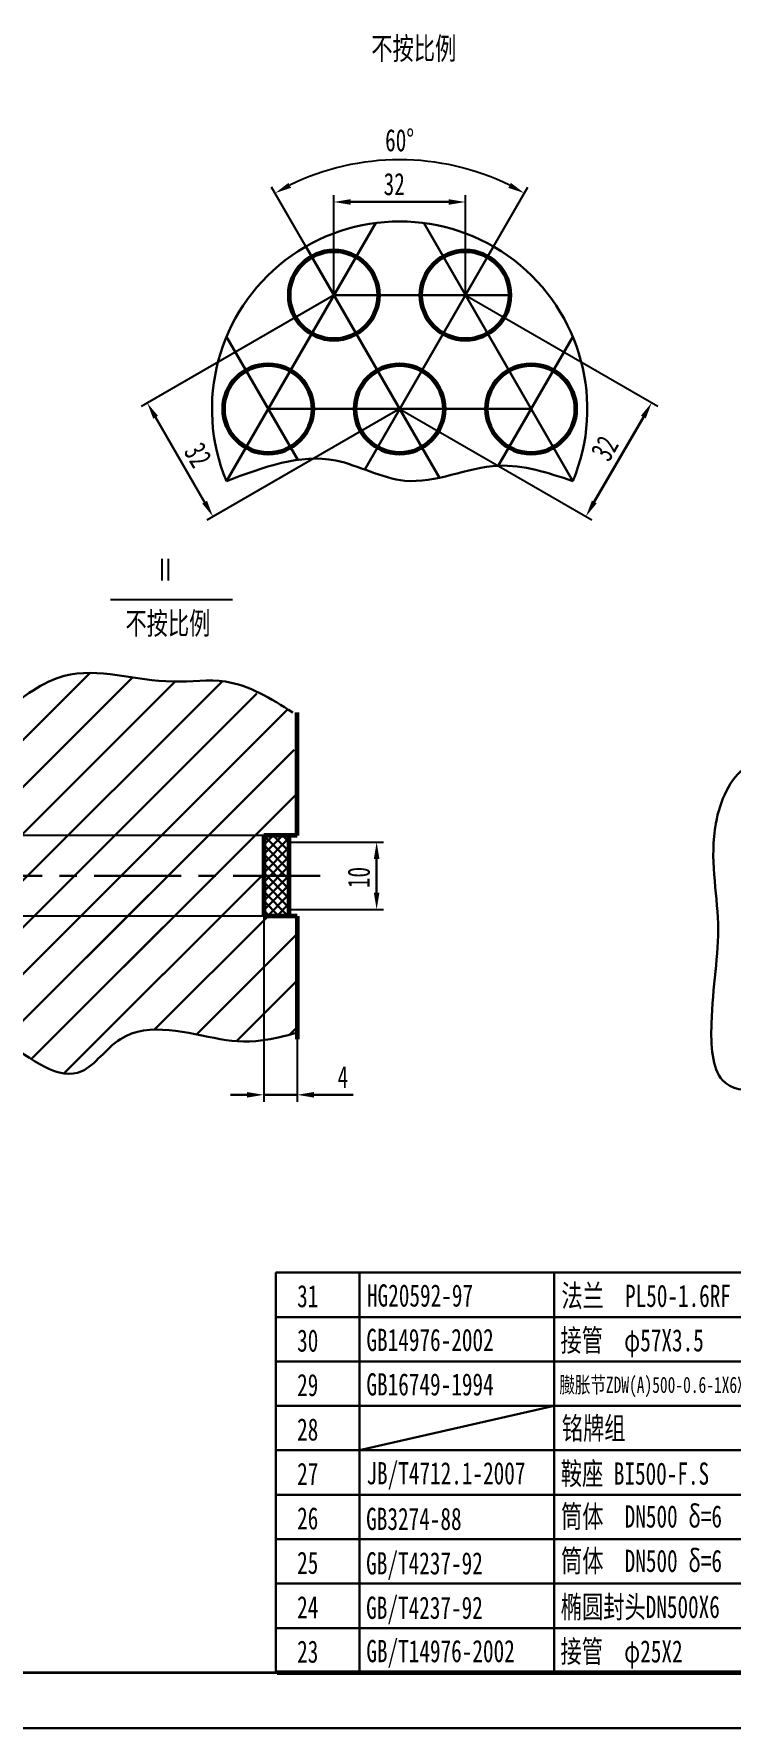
# Model space of a CAD drawing. Header units: millimetres. Extents: x 14092 to 63012, y 39469 to 71324.
# Drawn here: x 17510 to 18512, y 39469 to 41909 of the extents above; entities that cross this region are included whole.
import ezdxf

# ---------------------------------------------------------------- set-up
doc = ezdxf.new("R2010")
doc.units = ezdxf.units.MM
for name, pattern in [('CENTER', [50.8, 31.75, -6.35, 6.35, -6.35]), ('CENTERX2', [4, 2.5, -0.5, 0.5, -0.5]), ('PHANTOM2', [31.75, 15.875, -3.175, 3.175, -3.175, 3.175, -3.175])]:
    doc.linetypes.add(name, pattern=pattern)
doc.layers.get('0').update_dxf_attribs({"lineweight": 60})
doc.layers.get('DEFPOINTS').update_dxf_attribs({"color": 1, "linetype": 'PHANTOM2', "lineweight": 30})
doc.layers.add('CCX', color=1, linetype='Continuous', lineweight=30)
doc.layers.add('DD', color=1, linetype='CENTER', lineweight=30)
doc.styles.add('HZ', font='SIMFANG.TTF', dxfattribs={"width": 0.7})
doc.styles.add('HZ123', font='SIMFANG.TTF', dxfattribs={"width": 0.7, "height": 2.5})
doc.dimstyles.new('ISO-25$0', dxfattribs={"dimscale": 8, "dimtxt": 4, "dimasz": 3, "dimexe": 1.25, "dimexo": 0, "dimgap": 1.2, "dimtad": 1, "dimdec": 0, "dimtxsty": 'HZ', "dimcen": 0, "dimclrd": 256, "dimclrt": 256, "dimadec": 0, "dimazin": 0, "dimtm": 1e-09, "dimtfac": 8, "dimtdec": 0, "dimtmove": 0, "dimatfit": 2, "dimfxl": 1, "dimlwd": -1, "dimarcsym": 0})
doc.dimstyles.new('ISO-25$2', dxfattribs={"dimscale": 8, "dimtxt": 4, "dimasz": 3, "dimexe": 1.25, "dimexo": 0, "dimgap": 1.5, "dimtad": 2, "dimtih": 1, "dimtoh": 1, "dimdec": 0, "dimdsep": 46, "dimtxsty": 'HZ', "dimcen": 3, "dimadec": 0, "dimazin": 0, "dimtm": 1e-09, "dimtfac": 8, "dimtdec": 0, "dimtmove": 0, "dimatfit": 3, "dimfxl": 1, "dimarcsym": 0})
pattern_1 = [(45, (563.83, 590.275), (-33.67596, 33.67596), [])]

# ---------------------------------------------------------------- blocks, each defined once
blk = doc.blocks.new('*D5')
at = {"layer": 'CCX', "color": 0, "lineweight": -2}
for p, q in [((17840.7, 40754.6), (17377.4, 40754.6)), ((17845.8, 40638.6), (17377.4, 40638.6))]:
    blk.add_line(p, q, dxfattribs=at)
at = {"layer": 'CCX'}
blk.add_line((17387.4, 40730.6), (17387.4, 40662.6), dxfattribs=at)
for points in [[(17383.4, 40730.6), (17391.4, 40730.6), (17387.4, 40754.6)], [(17383.4, 40662.6), (17391.4, 40662.6), (17387.4, 40638.6)]]:
    blk.add_solid(points, dxfattribs=at)
at = {"layer": 'DEFPOINTS', "color": 0}
for p in [(17840.7, 40754.6), (17387.4, 40638.6), (17845.8, 40638.6)]:
    blk.add_point(p, dxfattribs=at)
at = {"layer": 'CCX', "insert": (17361.8, 40696.6), "char_height": 32, "attachment_point": 5, "rotation": 90, "style": 'HZ'}
blk.add_mtext('12', dxfattribs=at)
blk = doc.blocks.new('*D4')
at = {"layer": 'CCX', "color": 0, "lineweight": -2}
for p, q in [((17877.1, 40744.9), (18013.2, 40744.9)), ((17877.1, 40648.2), (18013.2, 40648.2))]:
    blk.add_line(p, q, dxfattribs=at)
at = {"layer": 'CCX'}
blk.add_line((18003.2, 40720.9), (18003.2, 40672.2), dxfattribs=at)
for points in [[(17999.2, 40720.9), (18007.2, 40720.9), (18003.2, 40744.9)], [(17999.2, 40672.2), (18007.2, 40672.2), (18003.2, 40648.2)]]:
    blk.add_solid(points, dxfattribs=at)
at = {"layer": 'DEFPOINTS', "color": 0}
for p in [(17877.1, 40744.9), (17877.1, 40648.2), (18003.2, 40648.2)]:
    blk.add_point(p, dxfattribs=at)
at = {"layer": 'CCX', "insert": (17977.6, 40694), "char_height": 32, "attachment_point": 5, "rotation": 90, "style": 'HZ'}
blk.add_mtext('10', dxfattribs=at)
blk = doc.blocks.new('*D3')
at = {"layer": 'CCX', "color": 0, "lineweight": -2}
for p, q in [((17840.7, 40754.6), (17840.7, 40371.1)), ((17889, 40637.9), (17889, 40371.1))]:
    blk.add_line(p, q, dxfattribs=at)
at = {"layer": 'CCX'}
for p, q in [((17816.7, 40381.1), (17792.7, 40381.1)), ((17840.7, 40381.1), (17889, 40381.1)), ((17913, 40381.1), (17969.4, 40381.1))]:
    blk.add_line(p, q, dxfattribs=at)
for points in [[(17816.7, 40385.1), (17816.7, 40377.1), (17840.7, 40381.1)], [(17913, 40385.1), (17913, 40377.1), (17889, 40381.1)]]:
    blk.add_solid(points, dxfattribs=at)
at = {"layer": 'DEFPOINTS', "color": 0}
for p in [(17840.7, 40754.6), (17889, 40637.9), (17840.7, 40381.1)]:
    blk.add_point(p, dxfattribs=at)
at = {"layer": 'CCX', "insert": (17954.6, 40406.7), "char_height": 32, "attachment_point": 5, "style": 'HZ'}
blk.add_mtext('4', dxfattribs=at)
blk = doc.blocks.new('*D57')
at = {"layer": 'CCX', "color": 0, "lineweight": -2}
for p, q in [((17941.7, 41532.7), (17941.7, 41676.9)), ((18130.9, 41532.7), (18130.9, 41676.9))]:
    blk.add_line(p, q, dxfattribs=at)
at = {"layer": 'CCX'}
blk.add_line((18106.9, 41666.9), (17965.7, 41666.9), dxfattribs=at)
for points in [[(17965.7, 41670.9), (17965.7, 41662.9), (17941.7, 41666.9)], [(18106.9, 41670.9), (18106.9, 41662.9), (18130.9, 41666.9)]]:
    blk.add_solid(points, dxfattribs=at)
at = {"layer": 'DEFPOINTS', "color": 0}
for p in [(17941.7, 41666.9), (17941.7, 41532.7), (18130.9, 41532.7)]:
    blk.add_point(p, dxfattribs=at)
at = {"layer": 'CCX', "insert": (18028.5, 41692.5), "char_height": 32, "attachment_point": 5, "style": 'HZ'}
blk.add_mtext('32', dxfattribs=at)
blk = doc.blocks.new('*D58')
at = {"layer": 'CCX', "color": 0, "lineweight": -2}
for p, q in [((18130.9, 41532.7), (18407.6, 41373)), ((18036.3, 41368.9), (18313, 41209.1))]:
    blk.add_line(p, q, dxfattribs=at)
at = {"layer": 'CCX'}
blk.add_line((18387, 41357.2), (18316.4, 41234.9), dxfattribs=at)
for points in [[(18383.5, 41359.2), (18390.4, 41355.2), (18399, 41378)], [(18312.9, 41236.9), (18319.8, 41232.9), (18304.4, 41214.1)]]:
    blk.add_solid(points, dxfattribs=at)
at = {"layer": 'DEFPOINTS', "color": 0}
for p in [(18130.9, 41532.7), (18036.3, 41368.9), (18304.4, 41214.1)]:
    blk.add_point(p, dxfattribs=at)
at = {"layer": 'CCX', "insert": (18331.4, 41312.2), "char_height": 32, "attachment_point": 5, "rotation": 60, "style": 'HZ'}
blk.add_mtext('32', dxfattribs=at)
blk = doc.blocks.new('*D59')
at = {"layer": 'CCX', "color": 0, "lineweight": -2}
for p, q in [((17941.7, 41532.7), (17664.5, 41372.6)), ((18036.3, 41368.9), (17759.1, 41208.8))]:
    blk.add_line(p, q, dxfattribs=at)
at = {"layer": 'CCX'}
blk.add_line((17685.1, 41356.9), (17755.7, 41234.6), dxfattribs=at)
for points in [[(17688.6, 41358.9), (17681.7, 41354.9), (17673.1, 41377.6)], [(17759.2, 41236.6), (17752.3, 41232.6), (17767.7, 41213.8)]]:
    blk.add_solid(points, dxfattribs=at)
at = {"layer": 'DEFPOINTS', "color": 0}
for p in [(17941.7, 41532.7), (18036.3, 41368.9), (17767.7, 41213.8)]:
    blk.add_point(p, dxfattribs=at)
at = {"layer": 'CCX', "insert": (17746.1, 41302.5), "char_height": 32, "attachment_point": 5, "rotation": 300, "style": 'HZ'}
blk.add_mtext('32', dxfattribs=at)
blk = doc.blocks.new('*D60')
at = {"layer": 'CCX', "color": 0, "lineweight": -2}
for p, q in [((17901.3, 41602.7), (17852, 41688.2)), ((18171.3, 41602.7), (18220.7, 41688.2))]:
    blk.add_line(p, q, dxfattribs=at)
blk.add_arc((18036.3, 41368.9), 358.8, 63.8337, 116.1663, dxfattribs=at)
at = {"layer": 'CCX', "color": 0}
for points in [[(17880, 41687.3), (17876.3, 41694.4), (17857, 41679.6)], [(18196.4, 41694.4), (18192.7, 41687.3), (18215.7, 41679.6)]]:
    blk.add_solid(points, dxfattribs=at)
at = {"layer": 'DEFPOINTS', "color": 0}
for p in [(18098.6, 41722.2), (17901.3, 41602.7), (18171.3, 41602.7), (17986, 41281.6), (18093.6, 41269.8)]:
    blk.add_point(p, dxfattribs=at)
at = {"layer": 'CCX', "color": 0, "insert": (18036.3, 41755.6), "char_height": 32, "attachment_point": 5, "style": 'HZ'}
blk.add_mtext('60°', dxfattribs=at)

msp = doc.modelspace()

# ---------------------------------------------------------------- hatches: boundary and pattern name
at = {"layer": 'CCX'}
h = msp.add_hatch(dxfattribs=at)
h.set_pattern_fill('ANSI31', color=256, scale=15, style=0)
h.set_pattern_definition(pattern_1)
edge = h.paths.add_edge_path()
edge.add_spline(control_points=[(17466.2, 40931.8), (17494.4, 40954), (17565.7, 41010.6), (17682.9, 40966.5), (17798, 40987.1), (17849.8, 40945.6), (17882.5, 40931.8)], knot_values=[0, 0, 0, 0, 102.116714, 258.916269, 334.408079, 440.862527, 440.862527, 440.862527, 440.862527], degree=3, periodic=0)
edge.add_line((17466.2, 40461.4), (17466.2, 40931.8))
edge.add_line((17889, 40754.6), (17889, 40931.8))
edge.add_spline(control_points=[(17466.2, 40461.4), (17506.5, 40430.9), (17570.8, 40382.4), (17646, 40496.8), (17761.7, 40460.3), (17828.3, 40455.3), (17875.8, 40467), (17889, 40470.5)], knot_values=[0, 0, 0, 0, 121.75544, 194.168253, 337.852351, 409.6944, 438.957821, 438.957821, 438.957821, 438.957821], degree=3, periodic=0)
edge.add_line((17889, 40754.6), (17840.7, 40754.6))
edge.add_line((17840.7, 40754.6), (17840.7, 40638.6))
edge.add_line((17889, 40638.6), (17840.7, 40638.6))
h = msp.add_hatch(dxfattribs=at)
h.set_pattern_fill('ANSI37', color=256, scale=3, angle=180, style=0)
h.set_pattern_definition([(225, (1588.742, 0), (6.735192, -6.735192), []), (315, (1588.742, 0), (6.735192, 6.735192), [])])
h.paths.add_polyline_path([(17877.1, 40696.6), (17877.1, 40754.6), (17840.7, 40754.6), (17840.7, 40696.6)])
h.paths.add_polyline_path([(17840.7, 40696.6), (17840.7, 40638.6), (17877.1, 40638.6), (17877.1, 40696.6)])
h = msp.add_hatch(dxfattribs=at)
h.set_pattern_fill('ANSI31', color=256, scale=15, style=0)
h.set_pattern_definition(pattern_1)
edge = h.paths.add_edge_path()
edge.add_spline(control_points=[(17466.2, 40461.4), (17506.5, 40430.9), (17570.8, 40382.4), (17646, 40496.8), (17761.7, 40460.3), (17828.3, 40455.3), (17875.8, 40467), (17889, 40470.5)], knot_values=[0, 0, 0, 0, 121.75544, 194.168253, 337.852351, 409.6944, 438.957821, 438.957821, 438.957821, 438.957821], degree=3, periodic=0)
edge.add_line((17889, 40470.5), (17889, 40638.6))
edge.add_line((17889, 40638.6), (17840.7, 40638.6))
edge.add_line((17840.7, 40638.6), (17840.7, 40696.6))
edge.add_line((17840.7, 40696.6), (17466.2, 40696.6))
edge.add_line((17466.2, 40696.6), (17466.2, 40461.4))

# ---------------------------------------------------------------- linework, layer by layer
at = {"color": 0}
for p, q in [((17889, 40754.6), (17889, 40931.8)), ((17889, 40754.6), (17840.7, 40754.6)), ((17840.7, 40754.6), (17840.7, 40638.6)), ((17877.1, 40754.6), (17877.1, 40638.6)), ((17889, 40638.6), (17840.7, 40638.6)), ((17889, 40638.6), (17889, 40461.4)), ((17859.9, 39549.1), (19299.9, 39549.1))]:
    msp.add_line(p, q, dxfattribs=at)
at = {"lineweight": 30}
msp.add_line((17858.3, 40125.1), (17858.3, 39549.1), dxfattribs=at)
at = {"lineweight": 35}
msp.add_line((14291.9, 39549.1), (20739.9, 39549.1), dxfattribs=at)
for centre in [(17941.7, 41532.7), (18130.9, 41532.7), (17847.2, 41368.9), (18036.3, 41368.9), (18225.5, 41368.9)]:
    msp.add_circle(centre, 64)
at = {"layer": 'CCX'}
for p, q in [((17787.2, 41265), (18001.8, 41636.7)), ((18285.5, 41265), (18070.9, 41636.7)), ((18093.6, 41269.8), (17901.3, 41602.7)), ((17986, 41281.6), (18171.3, 41602.7)), ((17941.7, 41532.7), (18130.9, 41532.7)), ((18130.9, 41532.7), (18194.9, 41532.7)), ((17889.6, 41295.4), (17787.2, 41472.8)), ((18178.2, 41287), (18285.5, 41472.8)), ((17847.2, 41368.9), (18036.3, 41368.9)), ((18036.3, 41368.9), (18225.5, 41368.9)), ((17858.3, 40125.1), (19299.9, 40125.1)), ((17978.4, 39549.1), (17978.4, 40125.1)), ((18258.8, 39549.1), (18258.8, 40125.1)), ((17858.3, 40061.1), (19299.9, 40061.1)), ((17858.3, 39997.1), (19299.9, 39997.1)), ((17858.3, 39933.1), (19299.9, 39933.1)), ((17978.4, 39869.1), (18258.4, 39933.1)), ((17858.3, 39869.1), (19299.9, 39869.1)), ((17858.3, 39805.1), (19299.9, 39805.1)), ((17858.3, 39741.1), (19299.9, 39741.1)), ((17858.3, 39677.1), (19299.9, 39677.1)), ((17858.3, 39613.1), (19299.9, 39613.1)), ((14091.9, 39469.1), (20819.9, 39469.1))]:
    msp.add_line(p, q, dxfattribs=at)
at = {"layer": 'CCX', "color": 0, "lineweight": -3}
msp.add_line((17620.5, 41094.6), (17795.7, 41094.6), dxfattribs=at)
at = {"layer": 'CCX'}
msp.add_arc((18036.3, 41368.9), 270, 337.3606, 202.6394, dxfattribs=at)
msp.add_spline([(17787.2, 41265), (17944.3, 41294.5), (18043.6, 41265.5), (18178.2, 41287), (18285.5, 41265)], degree=3, dxfattribs=at)
for points, end_tangent in [([(17466.2, 40931.8), (17553.7, 40984.5), (17710.2, 40976.2), (17785.7, 40976.2), (17882.5, 40931.8)], (0.920855, -0.389906)), ([(18949.9, 40403.9), (18780.2, 40386.5), (18632.6, 40395.9), (18500.6, 40402.2), (18484.9, 40483.7), (18494.4, 40627.8), (18491.2, 40772), (18535.2, 40853.4), (18664, 40856.6), (18764.5, 40853.4), (18896.5, 40844), (18949.9, 40835.5)], (0.999996, 0.002664))]:
    msp.add_spline(points, degree=3, dxfattribs=dict(at, end_tangent=end_tangent))
msp.add_open_spline([(17466.2, 40461.4), (17506.5, 40430.9), (17570.8, 40382.4), (17646, 40496.8), (17761.7, 40460.3), (17828.3, 40455.3), (17875.8, 40467), (17889, 40470.5)], degree=3, knots=[0, 0, 0, 0, 121.75544, 194.168253, 337.852351, 409.6944, 438.957821, 438.957821, 438.957821, 438.957821], dxfattribs=at)
at = {"layer": 'DD', "linetype": 'CENTERX2', "ltscale": 50}
msp.add_line((17921.8, 40696.6), (17444.2, 40696.6), dxfattribs=at)

# ---------------------------------------------------------------- texts
at = {"layer": 'CCX', "style": 'HZ', "width": 0.7}
for s, height, p in [('31', 32, (17888.8, 40075.2)), ('HG20592-97', 32.04, (17989.3, 40076.1)), ('法兰  PL50-1.6RF', 32, (18269, 40075.6)), ('30', 32, (17888.8, 40011.2)), ('GB14976-2002', 32.036, (17988.5, 40012.1)), ('接管  φ57X3.5', 32, (18267.7, 40011.6)), ('29', 32, (17888.8, 39947.2)), ('GB16749-1994', 32.036, (17988.5, 39948.1)), ('臌胀节ZDW(A)500-0.6-1X6X1Bo', 23.328, (18266.2, 39951.8)), ('铭牌组', 32, (18269.6, 39885)), ('28', 32, (17888.8, 39883.2)), ('27', 32, (17888.8, 39819.2)), ('JB/T4712.1-2007', 32.036, (17988.5, 39820.1)), ('鞍座 BI500-F.S', 32, (18268.1, 39819.6)), ('26', 32, (17888.8, 39755.2)), (' GB3274-88', 32.04, (17972.9, 39754.4)), ('筒体  DN500 δ=6', 32, (18268.5, 39757.9)), ('25', 32, (17888.8, 39691.2)), (' GB/T4237-92', 32.036, (17972.9, 39690.4)), ('筒体  DN500 δ=6', 32, (18268.5, 39693.9)), ('24', 32, (17888.8, 39627.2)), (' GB/T4237-92', 32.036, (17972.9, 39626.4)), ('椭圆封头DN500X6', 32, (18268.1, 39627.6)), ('接管  φ25X2', 32, (18267.7, 39563.6)), ('23', 32, (17888.8, 39563.2)), ('GB/T14976-2002', 32.036, (17988.4, 39564))]:
    msp.add_text(s, height=height, dxfattribs=at).set_placement(p)
at = {"layer": 'CCX', "color": 0, "lineweight": -3, "attachment_point": 5}
for s, insert, char_height, style in [('不按比例', (18056.7, 41886.3), 32.04, 'HZ'), ('Ⅱ', (17698.8, 41137.4), 32, 'HZ123'), ('不按比例', (17702.9, 41058.3), 32, 'HZ123')]:
    msp.add_mtext(s, dxfattribs=dict(at, insert=insert, char_height=char_height, style=style))

# ---------------------------------------------------------------- dimensions: what is measured, and where the dimension line sits
at = {"layer": 'CCX'}
dim = msp.add_angular_dim_2l(base=(18098.6, 41722.2), line1=((17986, 41281.6), (18171.3, 41602.7)), line2=((18093.6, 41269.8), (17901.3, 41602.7)), dimstyle='ISO-25$2', override={"dimazin": 2}, dxfattribs=at)
dim.commit()
dim.dimension.update_dxf_attribs({"geometry": '*D60', "text_midpoint": (18036.3, 41755.6)})
dim = msp.add_linear_dim(base=(17941.7, 41666.9), p1=(18130.9, 41532.7), p2=(17941.7, 41532.7), text='32', dimstyle='ISO-25$0', dxfattribs=at)
dim.commit()
dim.dimension.update_dxf_attribs({"geometry": '*D57', "text_midpoint": (18028.5, 41666.9), "dimtype": 160})
for base, p1, p2, angle, text, picture, middle, dimtype in [((17767.7, 41213.8), (17941.7, 41532.7), (18036.3, 41368.9), 300, '32', '*D59', (17723.9, 41289.7), 161), ((18304.4, 41214.1), (18130.9, 41532.7), (18036.3, 41368.9), 240, '32', '*D58', (18353.6, 41299.4), 161), ((17387.4, 40638.6), (17840.7, 40754.6), (17845.8, 40638.6), 270, '12', '*D5', (17387.4, 40696.6), 160), ((17840.7, 40381.1), (17889, 40637.9), (17840.7, 40754.6), 180, '4', '*D3', (17954.6, 40381.1), 160), ((18003.2, 40648.2), (17877.1, 40744.9), (17877.1, 40648.2), 270, '10', '*D4', (18003.2, 40694), 160)]:
    dim = msp.add_linear_dim(base=base, p1=p1, p2=p2, angle=angle, text=text, dimstyle='ISO-25$0', dxfattribs=at)
    dim.commit()
    dim.dimension.update_dxf_attribs({"geometry": picture, "text_midpoint": middle, "dimtype": dimtype})

doc.saveas('drawing.dxf')
